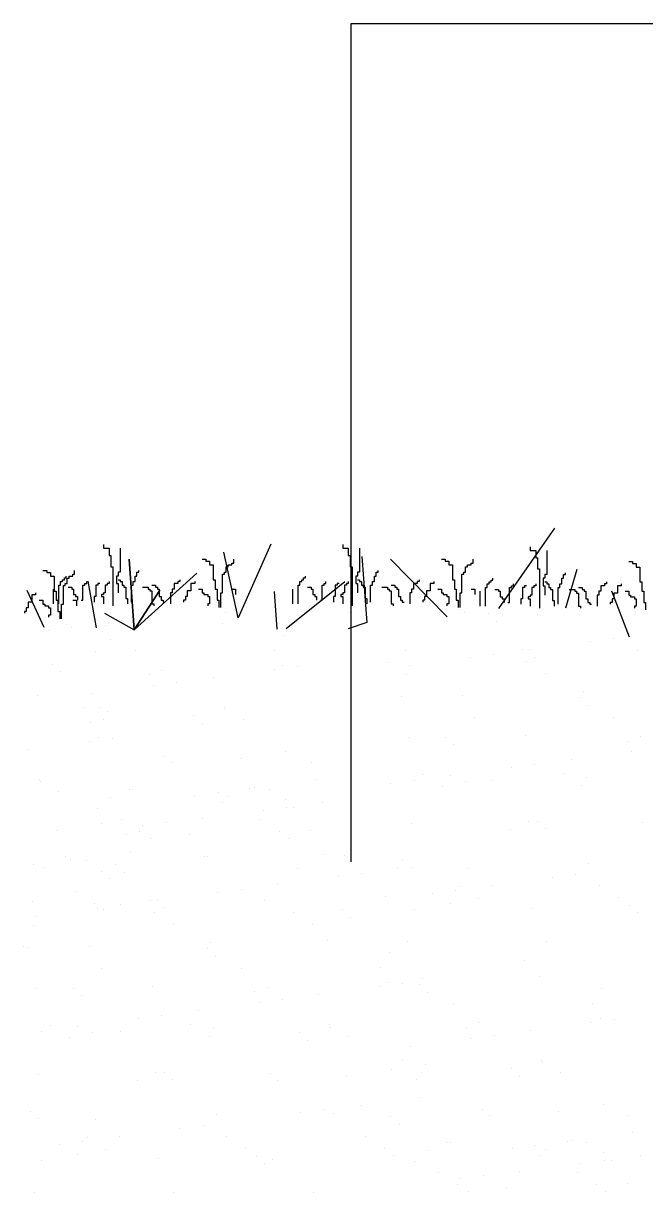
# Model space of a CAD drawing. Extents: x 109 to 4309, y -673 to 2245.
# Drawn here: x 2587 to 2866, y 733 to 1255 of the extents above; entities that cross this region are included whole.
import ezdxf

# ---------------------------------------------------------------- set-up
doc = ezdxf.new("R2010")
doc.units = 0
doc.header["$MEASUREMENT"] = 0
doc.layers.add('TEXT', color=41, linetype='CONTINUOUS')
doc.layers.add('TREE', color=3, linetype='CONTINUOUS')

msp = doc.modelspace()

# ---------------------------------------------------------------- linework, layer by layer
at = {"layer": 'TEXT'}
for p, q in [((2733.94, 1255.45), (2917.32, 1255.45)), ((2733.94, 880.57), (2733.94, 1255.45))]:
    msp.add_line(p, q, dxfattribs=at)
at = {"layer": 'TREE'}
for p, q in [((2799.95, 993.93), (2824.98, 1029.7)), ((2698.01, 1022.62), (2683.4, 989.73)), ((2637.05, 984.25), (2634.76, 1015.92)), ((2634.76, 1015.92), (2637.05, 984.25)), ((2683.4, 989.73), (2677.03, 1018.98)), ((2738.78, 1017.09), (2740.92, 987.53)), ((2751.62, 1015.89), (2776.85, 990.14)), ((2637.05, 984.25), (2664.96, 1009.62)), ((2834.81, 1011.31), (2829.69, 993.97)), ((2616.35, 1006.1), (2619.99, 985.14)), ((2704.99, 984.93), (2731.09, 1005.92)), ((2589.03, 1001.99), (2596.59, 985.57)), ((2637.05, 984.25), (2648.51, 1002.06)), ((2648.51, 1002.06), (2637.05, 984.25)), ((2699.54, 1001.51), (2700.77, 984.62)), ((2850.37, 1001.83), (2858.24, 981.18)), ((2623.76, 991.78), (2637.05, 984.25)), ((2740.92, 987.53), (2732.62, 984.81))]:
    msp.add_line(p, q, dxfattribs=at)
at = {"layer": 'TREE', "linetype": 'CONTINUOUS'}
for p, q in [((2623.26, 1022.5), (2623.26, 1020.84)), ((2623.26, 1020.84), (2625.75, 1020.84)), ((2625.75, 1020.84), (2625.75, 1017.51)), ((2630.75, 1020.84), (2630.75, 1010.04)), ((2730.2, 1022.5), (2730.2, 1020.84)), ((2730.2, 1020.84), (2732.7, 1020.84)), ((2732.7, 1020.84), (2732.7, 1017.51)), ((2737.69, 1020.84), (2737.69, 1010.04)), ((2813.94, 1021.49), (2813.94, 1019.83)), ((2813.94, 1019.83), (2816.44, 1019.83)), ((2816.44, 1019.83), (2816.44, 1016.51)), ((2821.43, 1019.83), (2821.43, 1009.03)), ((2625.75, 1017.51), (2626.59, 1017.51)), ((2626.59, 1017.51), (2626.59, 1012.53)), ((2667.36, 1015.85), (2669.02, 1015.85)), ((2669.02, 1015.85), (2669.02, 1015.02)), ((2669.02, 1015.02), (2670.69, 1015.02)), ((2670.69, 1015.02), (2670.69, 1013.36)), ((2680.67, 1013.36), (2680.67, 1014.19)), ((2680.67, 1014.19), (2681.5, 1014.19)), ((2681.5, 1014.19), (2681.5, 1015.85)), ((2732.7, 1017.51), (2733.53, 1017.51)), ((2733.53, 1017.51), (2733.53, 1012.53)), ((2774.3, 1015.85), (2775.97, 1015.85)), ((2775.97, 1015.85), (2775.97, 1015.02)), ((2775.97, 1015.02), (2777.63, 1015.02)), ((2777.63, 1015.02), (2777.63, 1013.36)), ((2787.61, 1013.36), (2787.61, 1014.19)), ((2787.61, 1014.19), (2788.45, 1014.19)), ((2788.45, 1014.19), (2788.45, 1015.85)), ((2816.44, 1016.51), (2817.27, 1016.51)), ((2817.27, 1016.51), (2817.27, 1011.52)), ((2858.04, 1014.84), (2859.7, 1014.84)), ((2859.7, 1014.84), (2859.7, 1014.01)), ((2596.23, 1010.81), (2597.9, 1010.81)), ((2597.9, 1010.81), (2597.9, 1009.98)), ((2597.9, 1009.98), (2599.56, 1009.98)), ((2599.56, 1009.98), (2599.56, 1008.32)), ((2609.55, 1008.32), (2609.55, 1009.15)), ((2609.55, 1009.15), (2610.38, 1009.15)), ((2610.38, 1009.15), (2610.38, 1010.81)), ((2626.59, 1012.53), (2627.42, 1012.53)), ((2627.42, 1012.53), (2627.42, 995.08)), ((2630.75, 1010.04), (2629.91, 1010.04)), ((2629.91, 1010.04), (2629.91, 1008.37)), ((2638.24, 1008.37), (2638.24, 1010.04)), ((2638.24, 1010.04), (2639.07, 1010.04)), ((2639.07, 1010.04), (2639.07, 1010.87)), ((2670.69, 1013.36), (2672.35, 1013.36)), ((2672.35, 1013.36), (2672.35, 1006.71)), ((2676.51, 1000.9), (2676.51, 1009.21)), ((2676.51, 1009.21), (2677.34, 1009.21)), ((2677.34, 1009.21), (2677.34, 1010.04)), ((2677.34, 1010.04), (2678.17, 1010.04)), ((2678.17, 1010.04), (2678.17, 1012.53)), ((2678.17, 1012.53), (2679.01, 1012.53)), ((2679.01, 1012.53), (2679.01, 1013.36)), ((2679.01, 1013.36), (2680.67, 1013.36)), ((2733.53, 1012.53), (2734.36, 1012.53)), ((2734.36, 1012.53), (2734.36, 995.08)), ((2737.69, 1010.04), (2736.86, 1010.04)), ((2736.86, 1010.04), (2736.86, 1008.37)), ((2745.18, 1008.37), (2745.18, 1010.04)), ((2745.18, 1010.04), (2746.01, 1010.04)), ((2746.01, 1010.04), (2746.01, 1010.87)), ((2777.63, 1013.36), (2779.29, 1013.36)), ((2779.29, 1013.36), (2779.29, 1006.71)), ((2783.45, 1000.9), (2783.45, 1009.21)), ((2783.45, 1009.21), (2784.29, 1009.21)), ((2784.29, 1009.21), (2784.29, 1010.04)), ((2784.29, 1010.04), (2785.12, 1010.04)), ((2785.12, 1010.04), (2785.12, 1012.53)), ((2785.12, 1012.53), (2785.95, 1012.53)), ((2785.95, 1012.53), (2785.95, 1013.36)), ((2785.95, 1013.36), (2787.61, 1013.36)), ((2817.27, 1011.52), (2818.1, 1011.52)), ((2818.1, 1011.52), (2818.1, 994.07)), ((2821.43, 1009.03), (2820.6, 1009.03)), ((2820.6, 1009.03), (2820.6, 1007.37)), ((2828.92, 1007.37), (2828.92, 1009.03)), ((2828.92, 1009.03), (2829.75, 1009.03)), ((2829.75, 1009.03), (2829.75, 1009.86)), ((2859.7, 1014.01), (2861.37, 1014.01)), ((2861.37, 1014.01), (2861.37, 1012.35)), ((2861.37, 1012.35), (2863.03, 1012.35)), ((2863.03, 1012.35), (2863.03, 1005.71)), ((2599.56, 1008.32), (2601.23, 1008.32)), ((2601.23, 1008.32), (2601.23, 1001.67)), ((2603.29, 995.91), (2603.29, 1004.22)), ((2603.29, 1004.22), (2604.12, 1004.22)), ((2604.12, 1004.22), (2604.12, 1005.88)), ((2604.12, 1005.88), (2604.95, 1005.88)), ((2604.95, 1005.88), (2604.95, 1006.71)), ((2604.95, 1006.71), (2605.79, 1006.71)), ((2605.39, 995.86), (2605.39, 1004.17)), ((2605.39, 1004.17), (2606.22, 1004.17)), ((2605.79, 1006.71), (2605.79, 1007.54)), ((2605.79, 1007.54), (2606.62, 1007.54)), ((2606.22, 1004.17), (2606.22, 1005)), ((2606.22, 1005), (2607.05, 1005)), ((2606.62, 1007.54), (2606.62, 1008.37)), ((2607.05, 1005), (2607.05, 1007.49)), ((2607.05, 1007.49), (2607.88, 1007.49)), ((2607.88, 1007.49), (2607.88, 1008.32)), ((2607.88, 1008.32), (2609.55, 1008.32)), ((2614.11, 997.57), (2614.11, 1004.22)), ((2614.11, 1004.22), (2614.94, 1004.22)), ((2614.94, 1004.22), (2614.94, 1005.05)), ((2614.94, 1005.05), (2615.77, 1005.05)), ((2615.77, 1005.05), (2615.77, 1005.88)), ((2620.76, 1004.22), (2619.93, 1004.22)), ((2619.93, 1004.22), (2619.93, 999.24)), ((2621.59, 1005.05), (2620.76, 1005.05)), ((2620.76, 1005.05), (2620.76, 1004.22)), ((2624.92, 1004.22), (2624.09, 1004.22)), ((2624.09, 1004.22), (2624.09, 1000.9)), ((2625.75, 1005.05), (2624.92, 1005.05)), ((2624.92, 1005.05), (2624.92, 1004.22)), ((2625.75, 1005.88), (2625.75, 1005.05)), ((2629.91, 1008.37), (2629.08, 1008.37)), ((2629.08, 1008.37), (2629.08, 1005.05)), ((2629.08, 1005.05), (2629.91, 1005.05)), ((2629.91, 1006.71), (2630.75, 1006.71)), ((2629.91, 1005.05), (2629.91, 1000.9)), ((2630.75, 1006.71), (2630.75, 1005.88)), ((2630.75, 1005.88), (2631.58, 1005.88)), ((2631.58, 1005.88), (2631.58, 1004.22)), ((2631.58, 1004.22), (2632.41, 1004.22)), ((2632.41, 1004.22), (2632.41, 1003.39)), ((2635.74, 996.74), (2635.74, 1004.22)), ((2635.74, 1004.22), (2636.57, 1004.22)), ((2636.57, 1004.22), (2636.57, 1005.88)), ((2636.57, 1005.88), (2637.4, 1005.88)), ((2637.4, 1005.88), (2637.4, 1008.37)), ((2637.4, 1008.37), (2638.24, 1008.37)), ((2644.89, 1004.22), (2646.56, 1004.22)), ((2646.56, 1004.22), (2646.56, 1003.39)), ((2656.54, 1005.05), (2654.88, 1005.05)), ((2654.88, 1005.05), (2654.88, 1002.56)), ((2657.37, 1005.88), (2656.54, 1005.88)), ((2656.54, 1005.88), (2656.54, 1005.05)), ((2657.37, 1006.71), (2657.37, 1005.88)), ((2664.03, 1005.05), (2662.36, 1005.05)), ((2662.36, 1005.05), (2662.36, 1001.73)), ((2664.03, 1005.88), (2664.03, 1005.05)), ((2672.35, 1006.71), (2673.18, 1006.71)), ((2673.18, 1006.71), (2673.18, 1002.56)), ((2710.23, 995.91), (2710.23, 1004.22)), ((2710.23, 1004.22), (2711.07, 1004.22)), ((2711.07, 1004.22), (2711.07, 1005.88)), ((2711.07, 1005.88), (2711.9, 1005.88)), ((2711.9, 1005.88), (2711.9, 1006.71)), ((2711.9, 1006.71), (2712.73, 1006.71)), ((2712.73, 1006.71), (2712.73, 1007.54)), ((2712.73, 1007.54), (2713.56, 1007.54)), ((2713.56, 1007.54), (2713.56, 1008.37)), ((2721.05, 997.57), (2721.05, 1004.22)), ((2721.05, 1004.22), (2721.88, 1004.22)), ((2721.88, 1004.22), (2721.88, 1005.05)), ((2721.88, 1005.05), (2722.71, 1005.05)), ((2722.71, 1005.05), (2722.71, 1005.88)), ((2727.71, 1004.22), (2726.87, 1004.22)), ((2726.87, 1004.22), (2726.87, 999.24)), ((2728.54, 1005.05), (2727.71, 1005.05)), ((2727.71, 1005.05), (2727.71, 1004.22)), ((2731.87, 1004.22), (2731.03, 1004.22)), ((2731.03, 1004.22), (2731.03, 1000.9)), ((2732.7, 1005.05), (2731.87, 1005.05)), ((2731.87, 1005.05), (2731.87, 1004.22)), ((2732.7, 1005.88), (2732.7, 1005.05)), ((2736.86, 1008.37), (2736.03, 1008.37)), ((2736.03, 1008.37), (2736.03, 1005.05)), ((2736.03, 1005.05), (2736.86, 1005.05)), ((2736.86, 1006.71), (2737.69, 1006.71)), ((2736.86, 1005.05), (2736.86, 1000.9)), ((2737.69, 1006.71), (2737.69, 1005.88)), ((2737.69, 1005.88), (2738.52, 1005.88)), ((2738.52, 1005.88), (2738.52, 1004.22)), ((2738.52, 1004.22), (2739.36, 1004.22)), ((2739.36, 1004.22), (2739.36, 1003.39)), ((2742.68, 996.74), (2742.68, 1004.22)), ((2742.68, 1004.22), (2743.52, 1004.22)), ((2743.52, 1004.22), (2743.52, 1005.88)), ((2743.52, 1005.88), (2744.35, 1005.88)), ((2744.35, 1005.88), (2744.35, 1008.37)), ((2744.35, 1008.37), (2745.18, 1008.37)), ((2751.84, 1004.22), (2753.5, 1004.22)), ((2753.5, 1004.22), (2753.5, 1003.39)), ((2763.48, 1005.05), (2761.82, 1005.05)), ((2761.82, 1005.05), (2761.82, 1002.56)), ((2764.32, 1005.88), (2763.48, 1005.88)), ((2763.48, 1005.88), (2763.48, 1005.05)), ((2764.32, 1006.71), (2764.32, 1005.88)), ((2770.97, 1005.05), (2769.31, 1005.05)), ((2769.31, 1005.05), (2769.31, 1001.73)), ((2770.97, 1005.88), (2770.97, 1005.05)), ((2779.29, 1006.71), (2780.13, 1006.71)), ((2780.13, 1006.71), (2780.13, 1002.56)), ((2794.8, 1003.21), (2794.8, 1004.87)), ((2794.8, 1004.87), (2795.64, 1004.87)), ((2795.64, 1004.87), (2795.64, 1005.71)), ((2795.64, 1005.71), (2796.47, 1005.71)), ((2796.47, 1005.71), (2796.47, 1006.54)), ((2796.47, 1006.54), (2797.3, 1006.54)), ((2797.3, 1006.54), (2797.3, 1007.37)), ((2805.62, 1003.21), (2805.62, 1004.04)), ((2805.62, 1004.04), (2806.45, 1004.04)), ((2806.45, 1004.04), (2806.45, 1004.87)), ((2812.28, 1004.04), (2811.45, 1004.04)), ((2811.45, 1004.04), (2811.45, 1003.21)), ((2816.44, 1004.04), (2815.61, 1004.04)), ((2815.61, 1004.04), (2815.61, 1003.21)), ((2816.44, 1004.87), (2816.44, 1004.04)), ((2820.6, 1007.37), (2819.77, 1007.37)), ((2819.77, 1007.37), (2819.77, 1004.04)), ((2819.77, 1004.04), (2820.6, 1004.04)), ((2820.6, 1005.71), (2821.43, 1005.71)), ((2820.6, 1004.04), (2820.6, 999.89)), ((2821.43, 1005.71), (2821.43, 1004.87)), ((2821.43, 1004.87), (2822.26, 1004.87)), ((2822.26, 1004.87), (2822.26, 1003.21)), ((2827.25, 1003.21), (2827.25, 1004.87)), ((2827.25, 1004.87), (2828.09, 1004.87)), ((2828.09, 1004.87), (2828.09, 1007.37)), ((2828.09, 1007.37), (2828.92, 1007.37)), ((2847.22, 1004.04), (2845.56, 1004.04)), ((2845.56, 1004.04), (2845.56, 1001.55)), ((2848.06, 1004.87), (2847.22, 1004.87)), ((2847.22, 1004.87), (2847.22, 1004.04)), ((2848.06, 1005.71), (2848.06, 1004.87)), ((2854.71, 1004.04), (2853.05, 1004.04)), ((2853.05, 1004.04), (2853.05, 1000.72)), ((2854.71, 1004.87), (2854.71, 1004.04)), ((2863.03, 1005.71), (2863.86, 1005.71)), ((2863.86, 1005.71), (2863.86, 1001.55)), ((2592.91, 1000.01), (2591.24, 1000.01)), ((2591.24, 1000.01), (2591.24, 996.69)), ((2592.91, 1000.84), (2592.91, 1000.01)), ((2600.79, 1002.56), (2600.79, 995.91)), ((2601.23, 1001.67), (2602.06, 1001.67)), ((2602.06, 1001.67), (2602.06, 997.52)), ((2607.45, 1003.39), (2609.11, 1003.39)), ((2609.11, 1003.39), (2609.11, 1002.56)), ((2609.11, 1002.56), (2609.95, 1002.56)), ((2609.95, 1002.56), (2609.95, 1000.07)), ((2609.95, 1000.07), (2610.78, 1000.07)), ((2610.78, 1000.07), (2610.78, 999.24)), ((2610.78, 999.24), (2611.61, 999.24)), ((2611.61, 999.24), (2611.61, 997.57)), ((2619.93, 999.24), (2619.1, 999.24)), ((2619.1, 999.24), (2619.1, 996.74)), ((2623.26, 1000.07), (2622.43, 1000.07)), ((2622.43, 1000.07), (2622.43, 999.24)), ((2622.43, 999.24), (2623.26, 999.24)), ((2624.09, 1000.9), (2623.26, 1000.9)), ((2623.26, 1000.9), (2623.26, 1000.07)), ((2623.26, 999.24), (2623.26, 995.91)), ((2632.41, 1003.39), (2633.24, 1003.39)), ((2633.24, 1003.39), (2633.24, 998.4)), ((2640.73, 1003.39), (2643.23, 1003.39)), ((2643.23, 1003.39), (2643.23, 1002.56)), ((2643.23, 1002.56), (2644.06, 1002.56)), ((2644.06, 1002.56), (2644.06, 1001.73)), ((2644.06, 1001.73), (2644.89, 1001.73)), ((2644.89, 1001.73), (2644.89, 995.91)), ((2646.56, 1003.39), (2647.39, 1003.39)), ((2647.39, 1003.39), (2647.39, 1002.56)), ((2647.39, 1002.56), (2648.22, 1002.56)), ((2648.22, 1002.56), (2648.22, 999.24)), ((2648.22, 999.24), (2649.05, 999.24)), ((2649.05, 999.24), (2649.05, 997.57)), ((2654.04, 1000.9), (2653.21, 1000.9)), ((2653.21, 1000.9), (2653.21, 995.91)), ((2654.88, 1002.56), (2654.04, 1002.56)), ((2654.04, 1002.56), (2654.04, 1000.9)), ((2660.7, 999.24), (2659.87, 999.24)), ((2659.87, 999.24), (2659.87, 997.57)), ((2662.36, 1001.73), (2660.7, 1001.73)), ((2660.7, 1001.73), (2660.7, 999.24)), ((2665.69, 1002.56), (2667.36, 1002.56)), ((2667.36, 1002.56), (2667.36, 1000.9)), ((2667.36, 1000.9), (2668.19, 1000.9)), ((2668.19, 1000.9), (2668.19, 1000.07)), ((2668.19, 1000.07), (2669.85, 1000.07)), ((2669.85, 1000.07), (2669.85, 999.24)), ((2669.85, 999.24), (2670.69, 999.24)), ((2670.69, 999.24), (2670.69, 995.91)), ((2673.18, 1002.56), (2674.01, 1002.56)), ((2674.01, 1002.56), (2674.01, 997.57)), ((2675.68, 994.25), (2675.68, 1000.9)), ((2675.68, 1000.9), (2676.51, 1000.9)), ((2680.67, 1002.56), (2682.33, 1002.56)), ((2682.33, 1002.56), (2682.33, 1000.07)), ((2707.74, 1002.56), (2707.74, 995.91)), ((2714.39, 1003.39), (2716.06, 1003.39)), ((2716.06, 1003.39), (2716.06, 1002.56)), ((2716.06, 1002.56), (2716.89, 1002.56)), ((2716.89, 1002.56), (2716.89, 1000.07)), ((2716.89, 1000.07), (2717.72, 1000.07)), ((2717.72, 1000.07), (2717.72, 999.24)), ((2717.72, 999.24), (2718.55, 999.24)), ((2718.55, 999.24), (2718.55, 997.57)), ((2726.87, 999.24), (2726.04, 999.24)), ((2726.04, 999.24), (2726.04, 996.74)), ((2730.2, 1000.07), (2729.37, 1000.07)), ((2729.37, 1000.07), (2729.37, 999.24)), ((2729.37, 999.24), (2730.2, 999.24)), ((2731.03, 1000.9), (2730.2, 1000.9)), ((2730.2, 1000.9), (2730.2, 1000.07)), ((2730.2, 999.24), (2730.2, 995.91)), ((2739.36, 1003.39), (2740.19, 1003.39)), ((2740.19, 1003.39), (2740.19, 998.4)), ((2747.68, 1003.39), (2750.17, 1003.39)), ((2750.17, 1003.39), (2750.17, 1002.56)), ((2750.17, 1002.56), (2751, 1002.56)), ((2751, 1002.56), (2751, 1001.73)), ((2751, 1001.73), (2751.84, 1001.73)), ((2751.84, 1001.73), (2751.84, 995.91)), ((2753.5, 1003.39), (2754.33, 1003.39)), ((2754.33, 1003.39), (2754.33, 1002.56)), ((2754.33, 1002.56), (2755.16, 1002.56)), ((2755.16, 1002.56), (2755.16, 999.24)), ((2755.16, 999.24), (2756, 999.24)), ((2756, 999.24), (2756, 997.57)), ((2760.99, 1000.9), (2760.16, 1000.9)), ((2760.16, 1000.9), (2760.16, 995.91)), ((2761.82, 1002.56), (2760.99, 1002.56)), ((2760.99, 1002.56), (2760.99, 1000.9)), ((2767.64, 999.24), (2766.81, 999.24)), ((2766.81, 999.24), (2766.81, 997.57)), ((2769.31, 1001.73), (2767.64, 1001.73)), ((2767.64, 1001.73), (2767.64, 999.24)), ((2772.64, 1002.56), (2774.3, 1002.56)), ((2774.3, 1002.56), (2774.3, 1000.9)), ((2774.3, 1000.9), (2775.13, 1000.9)), ((2775.13, 1000.9), (2775.13, 1000.07)), ((2775.13, 1000.07), (2776.8, 1000.07)), ((2776.8, 1000.07), (2776.8, 999.24)), ((2776.8, 999.24), (2777.63, 999.24)), ((2777.63, 999.24), (2777.63, 995.91)), ((2780.13, 1002.56), (2780.96, 1002.56)), ((2780.96, 1002.56), (2780.96, 997.57)), ((2782.62, 994.25), (2782.62, 1000.9)), ((2782.62, 1000.9), (2783.45, 1000.9)), ((2787.61, 1002.56), (2789.28, 1002.56)), ((2789.28, 1002.56), (2789.28, 1000.07)), ((2791.48, 1001.55), (2791.48, 994.9)), ((2793.97, 994.9), (2793.97, 1003.21)), ((2793.97, 1003.21), (2794.8, 1003.21)), ((2798.13, 1002.38), (2799.8, 1002.38)), ((2799.8, 1002.38), (2799.8, 1001.55)), ((2799.8, 1001.55), (2800.63, 1001.55)), ((2800.63, 1001.55), (2800.63, 999.06)), ((2800.63, 999.06), (2801.46, 999.06)), ((2801.46, 999.06), (2801.46, 998.23)), ((2804.79, 996.57), (2804.79, 1003.21)), ((2804.79, 1003.21), (2805.62, 1003.21)), ((2811.45, 1003.21), (2810.61, 1003.21)), ((2810.61, 1003.21), (2810.61, 998.23)), ((2813.94, 999.06), (2813.11, 999.06)), ((2813.11, 999.06), (2813.11, 998.23)), ((2814.77, 999.89), (2813.94, 999.89)), ((2813.94, 999.89), (2813.94, 999.06)), ((2815.61, 1003.21), (2814.77, 1003.21)), ((2814.77, 1003.21), (2814.77, 999.89)), ((2822.26, 1003.21), (2823.09, 1003.21)), ((2823.09, 1003.21), (2823.09, 1002.38)), ((2823.09, 1002.38), (2823.93, 1002.38)), ((2823.93, 1002.38), (2823.93, 997.4)), ((2826.42, 995.73), (2826.42, 1003.21)), ((2826.42, 1003.21), (2827.25, 1003.21)), ((2831.41, 1002.38), (2833.91, 1002.38)), ((2833.91, 1002.38), (2833.91, 1001.55)), ((2833.91, 1001.55), (2834.74, 1001.55)), ((2834.74, 1001.55), (2834.74, 1000.72)), ((2834.74, 1000.72), (2835.57, 1000.72)), ((2835.57, 1003.21), (2837.24, 1003.21)), ((2835.57, 1000.72), (2835.57, 994.9)), ((2837.24, 1003.21), (2837.24, 1002.38)), ((2837.24, 1002.38), (2838.07, 1002.38)), ((2838.07, 1002.38), (2838.07, 1001.55)), ((2838.07, 1001.55), (2838.9, 1001.55)), ((2838.9, 1001.55), (2838.9, 998.23)), ((2844.73, 999.89), (2843.9, 999.89)), ((2843.9, 999.89), (2843.9, 994.9)), ((2845.56, 1001.55), (2844.73, 1001.55)), ((2844.73, 1001.55), (2844.73, 999.89)), ((2853.05, 1000.72), (2851.38, 1000.72)), ((2851.38, 1000.72), (2851.38, 998.23)), ((2856.38, 1001.55), (2858.04, 1001.55)), ((2858.04, 1001.55), (2858.04, 999.89)), ((2858.04, 999.89), (2858.87, 999.89)), ((2858.87, 999.89), (2858.87, 999.06)), ((2858.87, 999.06), (2860.54, 999.06)), ((2860.54, 999.06), (2860.54, 998.23)), ((2863.86, 1001.55), (2864.7, 1001.55)), ((2864.7, 1001.55), (2864.7, 996.57)), ((2589.58, 994.2), (2588.75, 994.2)), ((2588.75, 994.2), (2588.75, 992.53)), ((2591.24, 996.69), (2589.58, 996.69)), ((2589.58, 996.69), (2589.58, 994.2)), ((2592.65, 993.54), (2592.65, 993.54)), ((2594.57, 997.52), (2596.23, 997.52)), ((2596.23, 997.52), (2596.23, 995.86)), ((2596.23, 995.86), (2597.07, 995.86)), ((2597.07, 995.86), (2597.07, 995.03)), ((2597.07, 995.03), (2598.73, 995.03)), ((2598.73, 995.03), (2598.73, 994.2)), ((2598.73, 994.2), (2599.56, 994.2)), ((2599.56, 994.2), (2599.56, 990.87)), ((2602.06, 997.52), (2602.89, 997.52)), ((2602.89, 997.52), (2602.89, 992.53)), ((2604.55, 989.21), (2604.55, 995.86)), ((2604.55, 995.86), (2605.39, 995.86)), ((2609.55, 997.52), (2611.21, 997.52)), ((2611.21, 997.52), (2611.21, 995.03)), ((2613.27, 997.57), (2614.11, 997.57)), ((2633.24, 998.4), (2634.08, 998.4)), ((2634.08, 998.4), (2634.08, 995.91)), ((2644.89, 995.91), (2645.72, 995.91)), ((2645.72, 995.91), (2645.72, 995.08)), ((2649.05, 997.57), (2649.88, 997.57)), ((2649.88, 997.57), (2649.88, 996.74)), ((2649.88, 996.74), (2650.72, 996.74)), ((2659.87, 997.57), (2659.04, 997.57)), ((2659.04, 997.57), (2659.04, 996.74)), ((2669.53, 994.35), (2669.53, 994.35)), ((2670.69, 995.91), (2669.85, 995.91)), ((2669.85, 995.91), (2669.85, 995.08)), ((2674.01, 997.57), (2674.85, 997.57)), ((2674.85, 997.57), (2674.85, 994.25)), ((2720.22, 997.57), (2721.05, 997.57)), ((2740.19, 998.4), (2741.02, 998.4)), ((2741.02, 998.4), (2741.02, 995.91)), ((2751.84, 995.91), (2752.67, 995.91)), ((2752.67, 995.91), (2752.67, 995.08)), ((2756, 997.57), (2756.83, 997.57)), ((2756.83, 997.57), (2756.83, 996.74)), ((2756.83, 996.74), (2757.66, 996.74)), ((2766.81, 997.57), (2765.98, 997.57)), ((2765.98, 997.57), (2765.98, 996.74)), ((2772.88, 995.27), (2772.88, 995.27)), ((2777.63, 995.91), (2776.8, 995.91)), ((2776.8, 995.91), (2776.8, 995.08)), ((2780.96, 997.57), (2781.79, 997.57)), ((2781.79, 997.57), (2781.79, 994.25)), ((2782.43, 993.39), (2782.43, 993.39)), ((2801.46, 998.23), (2802.29, 998.23)), ((2802.29, 998.23), (2802.29, 996.57)), ((2803.96, 996.57), (2804.79, 996.57)), ((2810.61, 998.23), (2809.78, 998.23)), ((2809.78, 998.23), (2809.78, 995.73)), ((2813.11, 998.23), (2813.94, 998.23)), ((2813.94, 998.23), (2813.94, 994.9)), ((2823.93, 997.4), (2824.76, 997.4)), ((2824.76, 997.4), (2824.76, 994.9)), ((2835.16, 995.38), (2835.16, 995.38)), ((2835.57, 994.9), (2836.41, 994.9)), ((2836.41, 994.9), (2836.41, 994.07)), ((2836.44, 995.33), (2836.44, 995.33)), ((2838.9, 998.23), (2839.74, 998.23)), ((2839.74, 998.23), (2839.74, 996.57)), ((2839.74, 996.57), (2840.57, 996.57)), ((2840.57, 996.57), (2840.57, 995.73)), ((2840.57, 995.73), (2841.4, 995.73)), ((2850.55, 996.57), (2849.72, 996.57)), ((2849.72, 996.57), (2849.72, 995.73)), ((2851.38, 998.23), (2850.55, 998.23)), ((2850.55, 998.23), (2850.55, 996.57)), ((2860.54, 998.23), (2861.37, 998.23)), ((2861.37, 994.9), (2860.54, 994.9)), ((2860.54, 994.9), (2860.54, 994.07)), ((2861.37, 998.23), (2861.37, 994.9)), ((2864.7, 996.57), (2865.53, 996.57)), ((2865.53, 996.57), (2865.53, 993.24)), ((2588.75, 992.53), (2587.91, 992.53)), ((2587.91, 992.53), (2587.91, 991.7)), ((2599.56, 990.87), (2598.73, 990.87)), ((2598.73, 990.87), (2598.73, 990.04)), ((2601.31, 993.03), (2601.31, 993.03)), ((2602.89, 992.53), (2603.72, 992.53)), ((2603.72, 992.53), (2603.72, 989.21)), ((2626.58, 992.17), (2626.58, 992.17)), ((2677.74, 991.93), (2677.74, 991.93)), ((2733.52, 992.17), (2733.52, 992.17)), ((2784.69, 991.93), (2784.69, 991.93)), ((2795.37, 991.5), (2795.37, 991.5)), ((2799.06, 988.12), (2799.06, 988.12)), ((2817.26, 991.16), (2817.26, 991.16)), ((2598.66, 983.85), (2598.66, 983.85)), ((2606.62, 986.89), (2606.62, 986.89)), ((2609.07, 985.22), (2609.07, 985.22)), ((2622.65, 983.52), (2622.65, 983.52)), ((2623.99, 986.39), (2623.99, 986.39)), ((2625.33, 987.36), (2625.33, 987.36)), ((2676.34, 987.05), (2676.34, 987.05)), ((2626.34, 980.14), (2626.34, 980.14)), ((2703.86, 981.75), (2703.86, 981.75)), ((2840.97, 979.23), (2840.97, 979.23)), ((2851.38, 980.6), (2851.38, 980.6)), ((2619.7, 974.78), (2619.7, 974.78)), ((2637.61, 974.89), (2637.61, 974.89)), ((2699.89, 975), (2699.89, 975)), ((2758.31, 974.88), (2758.31, 974.88)), ((2797.54, 973.51), (2797.54, 973.51)), ((2810.66, 975.55), (2810.66, 975.55)), ((2813.8, 975.65), (2813.8, 975.65)), ((2861.82, 975.3), (2861.82, 975.3)), ((2600.35, 969.02), (2600.35, 969.02)), ((2703.39, 968.3), (2703.39, 968.3)), ((2709.94, 967.92), (2709.94, 967.92)), ((2750.24, 969.9), (2750.24, 969.9)), ((2759.97, 968.57), (2759.97, 968.57)), ((2787.13, 972.14), (2787.13, 972.14)), ((2812.52, 970.02), (2812.52, 970.02)), ((2816.46, 972.17), (2816.46, 972.17)), ((2604.03, 965.64), (2604.03, 965.64)), ((2643.74, 964.2), (2643.74, 964.2)), ((2649.37, 966.36), (2649.37, 966.36)), ((2672.37, 962.98), (2672.37, 962.98)), ((2699.53, 966.55), (2699.53, 966.55)), ((2758.67, 964.53), (2758.67, 964.53)), ((2820.96, 964.64), (2820.96, 964.64)), ((2645.7, 959.46), (2645.7, 959.46)), ((2656.11, 960.83), (2656.11, 960.83)), ((2837.7, 956.8), (2837.7, 956.8)), ((2593.91, 955), (2593.91, 955)), ((2618.53, 955.89), (2618.53, 955.89)), ((2756.34, 954.62), (2756.34, 954.62)), ((2783.69, 954.85), (2783.69, 954.85)), ((2836.37, 953.93), (2836.37, 953.93)), ((2614.96, 949.52), (2614.96, 949.52)), ((2621.43, 949.7), (2621.43, 949.7)), ((2625.25, 947.85), (2625.25, 947.85)), ((2677.24, 949.64), (2677.24, 949.64)), ((2677.6, 948.52), (2677.6, 948.52)), ((2840.05, 950.55), (2840.05, 950.55)), ((2617.46, 942.95), (2617.46, 942.95)), ((2623.4, 944.15), (2623.4, 944.15)), ((2663.65, 945.96), (2663.65, 945.96)), ((2667.33, 942.58), (2667.33, 942.58)), ((2685.68, 944.26), (2685.68, 944.26)), ((2789.03, 945.19), (2789.03, 945.19)), ((2851.32, 945.3), (2851.32, 945.3)), ((2620.96, 936.25), (2620.96, 936.25)), ((2627.51, 935.87), (2627.51, 935.87)), ((2759.57, 936.34), (2759.57, 936.34)), ((2776.24, 936.38), (2776.24, 936.38)), ((2811.92, 937.01), (2811.92, 937.01)), ((2863.08, 936.77), (2863.08, 936.77)), ((2589.94, 930.92), (2589.94, 930.92)), ((2617.1, 934.5), (2617.1, 934.5)), ((2779.93, 933), (2779.93, 933)), ((2857.45, 934.61), (2857.45, 934.61)), ((2650.63, 927.82), (2650.63, 927.82)), ((2684.73, 926.64), (2684.73, 926.64)), ((2704.65, 929.77), (2704.65, 929.77)), ((2832.24, 926.3), (2832.24, 926.3)), ((2859.41, 929.87), (2859.41, 929.87)), ((2653.76, 924.81), (2653.76, 924.81)), ((2716.04, 924.92), (2716.04, 924.92)), ((2805.57, 922.79), (2805.57, 922.79)), ((2815.98, 924.16), (2815.98, 924.16)), ((2594.82, 917.58), (2594.82, 917.58)), ((2595.17, 916.46), (2595.17, 916.46)), ((2717.97, 917.2), (2717.97, 917.2)), ((2751.74, 915.7), (2751.74, 915.7)), ((2762.15, 917.07), (2762.15, 917.07)), ((2766.39, 919.82), (2766.39, 919.82)), ((2778.41, 919.21), (2778.41, 919.21)), ((2784.95, 916.31), (2784.95, 916.31)), ((2797.33, 917.06), (2797.33, 917.06)), ((2828.67, 919.93), (2828.67, 919.93)), ((2838.96, 918.26), (2838.96, 918.26)), ((2603.25, 912.21), (2603.25, 912.21)), ((2635.03, 912.78), (2635.03, 912.78)), ((2636.3, 912.73), (2636.3, 912.73)), ((2664.14, 910.11), (2664.14, 910.11)), ((2674.55, 911.48), (2674.55, 911.48)), ((2678.86, 909.98), (2678.86, 909.98)), ((2688.66, 913.4), (2688.66, 913.4)), ((2690.81, 913.62), (2690.81, 913.62)), ((2697.31, 912.89), (2697.31, 912.89)), ((2774.83, 914.45), (2774.83, 914.45)), ((2837.11, 914.56), (2837.11, 914.56)), ((2620.71, 904.39), (2620.71, 904.39)), ((2626.51, 909.31), (2626.51, 909.31)), ((2676.44, 907.12), (2676.44, 907.12)), ((2704.64, 908.4), (2704.64, 908.4)), ((2705.07, 905.08), (2705.07, 905.08)), ((2708.33, 905.02), (2708.33, 905.02)), ((2721.33, 907.22), (2721.33, 907.22)), ((2631.11, 899.44), (2631.11, 899.44)), ((2667.5, 900.14), (2667.5, 900.14)), ((2693.4, 899.55), (2693.4, 899.55)), ((2694.66, 903.71), (2694.66, 903.71)), ((2602.3, 894.58), (2602.3, 894.58)), ((2622.22, 897.71), (2622.22, 897.71)), ((2639.55, 894.07), (2639.55, 894.07)), ((2640.83, 896.63), (2640.83, 896.63)), ((2651.24, 898), (2651.24, 898)), ((2701.83, 894.18), (2701.83, 894.18)), ((2715.7, 894.65), (2715.7, 894.65)), ((2760.83, 897.81), (2760.83, 897.81)), ((2805.19, 895.1), (2805.19, 895.1)), ((2813.18, 898.48), (2813.18, 898.48)), ((2817.24, 898.82), (2817.24, 898.82)), ((2820.92, 895.44), (2820.92, 895.44)), ((2864.34, 898.23), (2864.34, 898.23)), ((2633.61, 892.87), (2633.61, 892.87)), ((2644.52, 890.84), (2644.52, 890.84)), ((2661.68, 892.7), (2661.68, 892.7)), ((2705.91, 891.23), (2705.91, 891.23)), ((2635.54, 885.14), (2635.54, 885.14)), ((2722.22, 883.81), (2722.22, 883.81)), ((2592.12, 879.42), (2592.12, 879.42)), ((2606.3, 883.07), (2606.3, 883.07)), ((2608.38, 881.56), (2608.38, 881.56)), ((2615.85, 881.19), (2615.85, 881.19)), ((2628.79, 879.3), (2628.79, 879.3)), ((2668.59, 883.19), (2668.59, 883.19)), ((2669.86, 883.14), (2669.86, 883.14)), ((2730.87, 883.3), (2730.87, 883.3)), ((2757.11, 881.26), (2757.11, 881.26)), ((2840.22, 879.72), (2840.22, 879.72)), ((2596.43, 877.93), (2596.43, 877.93)), ((2622.21, 876.34), (2622.21, 876.34)), ((2625.9, 872.96), (2625.9, 872.96)), ((2632.48, 875.92), (2632.48, 875.92)), ((2710, 877.53), (2710, 877.53)), ((2728.22, 874.12), (2728.22, 874.12)), ((2738.64, 875.49), (2738.64, 875.49)), ((2754.89, 877.63), (2754.89, 877.63)), ((2760.8, 877.89), (2760.8, 877.89)), ((2786.21, 877.78), (2786.21, 877.78)), ((2824.01, 873.43), (2824.01, 873.43)), ((2834.42, 874.8), (2834.42, 874.8)), ((2684.8, 868.41), (2684.8, 868.41)), ((2701.06, 870.55), (2701.06, 870.55)), ((2782.54, 869.74), (2782.54, 869.74)), ((2796.85, 869.86), (2796.85, 869.86)), ((2844.83, 869.85), (2844.83, 869.85)), ((2591.73, 862.69), (2591.73, 862.69)), ((2610.97, 867.5), (2610.97, 867.5)), ((2644.08, 863.35), (2644.08, 863.35)), ((2647.22, 863.46), (2647.22, 863.46)), ((2674.39, 867.04), (2674.39, 867.04)), ((2695.24, 863.11), (2695.24, 863.11)), ((2749.26, 865.06), (2749.26, 865.06)), ((2770.18, 866.34), (2770.18, 866.34)), ((2780.59, 867.71), (2780.59, 867.71)), ((2790.98, 864.37), (2790.98, 864.37)), ((2853.26, 864.48), (2853.26, 864.48)), ((2619.4, 862.13), (2619.4, 862.13)), ((2620.55, 859.95), (2620.55, 859.95)), ((2623.48, 859.17), (2623.48, 859.17)), ((2630.96, 861.32), (2630.96, 861.32)), ((2645.94, 857.82), (2645.94, 857.82)), ((2649.88, 859.98), (2649.88, 859.98)), ((2708.23, 857.93), (2708.23, 857.93)), ((2729.91, 859.29), (2729.91, 859.29)), ((2762.09, 859.27), (2762.09, 859.27)), ((2778.2, 861.94), (2778.2, 861.94)), ((2814.44, 859.94), (2814.44, 859.94)), ((2858.23, 861.25), (2858.23, 861.25)), ((2861.92, 857.88), (2861.92, 857.88)), ((2592.09, 852.34), (2592.09, 852.34)), ((2593.39, 856.37), (2593.39, 856.37)), ((2654.38, 852.45), (2654.38, 852.45)), ((2716.66, 852.56), (2716.66, 852.56)), ((2733.6, 855.91), (2733.6, 855.91)), ((2587.48, 842.67), (2587.48, 842.67)), ((2589.76, 842.43), (2589.76, 842.43)), ((2617.11, 842.66), (2617.11, 842.66)), ((2669.79, 841.74), (2669.79, 841.74)), ((2671.12, 844.6), (2671.12, 844.6)), ((2723.48, 845.27), (2723.48, 845.27)), ((2759.06, 844.91), (2759.06, 844.91)), ((2821.34, 845.02), (2821.34, 845.02)), ((2673.47, 838.36), (2673.47, 838.36)), ((2751, 839.97), (2751, 839.97)), ((2811.43, 836.53), (2811.43, 836.53)), ((2622.46, 832.99), (2622.46, 832.99)), ((2684.74, 833.11), (2684.74, 833.11)), ((2747.02, 833.22), (2747.02, 833.22)), ((2750.52, 826.52), (2750.52, 826.52)), ((2757.07, 826.14), (2757.07, 826.14)), ((2765.89, 828.58), (2765.89, 828.58)), ((2818.24, 829.24), (2818.24, 829.24)), ((2592.99, 824.15), (2592.99, 824.15)), ((2609.66, 824.19), (2609.66, 824.19)), ((2613.35, 820.81), (2613.35, 820.81)), ((2645.34, 824.82), (2645.34, 824.82)), ((2690.87, 822.42), (2690.87, 822.42)), ((2696.5, 824.57), (2696.5, 824.57)), ((2719.5, 821.19), (2719.5, 821.19)), ((2746.66, 824.77), (2746.66, 824.77)), ((2764.55, 825.71), (2764.55, 825.71)), ((2768.24, 822.33), (2768.24, 822.33)), ((2845.76, 823.94), (2845.76, 823.94)), ((2692.83, 817.68), (2692.83, 817.68)), ((2703.24, 819.05), (2703.24, 819.05)), ((2779.51, 817.08), (2779.51, 817.08)), ((2841.79, 817.19), (2841.79, 817.19)), ((2638.99, 810.59), (2638.99, 810.59)), ((2649.4, 811.96), (2649.4, 811.96)), ((2665.66, 814.1), (2665.66, 814.1)), ((2845.29, 810.49), (2845.29, 810.49)), ((2599.81, 807.63), (2599.81, 807.63)), ((2611.83, 807.02), (2611.83, 807.02)), ((2662.09, 807.74), (2662.09, 807.74)), ((2672.38, 806.07), (2672.38, 806.07)), ((2724.38, 807.85), (2724.38, 807.85)), ((2724.74, 806.73), (2724.74, 806.73)), ((2785.64, 806.39), (2785.64, 806.39)), ((2791.27, 808.55), (2791.27, 808.55)), ((2814.27, 805.16), (2814.27, 805.16)), ((2841.43, 808.74), (2841.43, 808.74)), ((2851.84, 810.11), (2851.84, 810.11)), ((2595.57, 804.88), (2595.57, 804.88)), ((2608.25, 802.25), (2608.25, 802.25)), ((2618.37, 804.12), (2618.37, 804.12)), ((2630.75, 804.86), (2630.75, 804.86)), ((2670.53, 802.37), (2670.53, 802.37)), ((2710.78, 804.18), (2710.78, 804.18)), ((2714.47, 800.8), (2714.47, 800.8)), ((2732.81, 802.48), (2732.81, 802.48)), ((2787.6, 801.65), (2787.6, 801.65)), ((2798.01, 803.02), (2798.01, 803.02)), ((2760.43, 798.08), (2760.43, 798.08)), ((2756.86, 791.71), (2756.86, 791.71)), ((2767.15, 790.04), (2767.15, 790.04)), ((2819.15, 791.83), (2819.15, 791.83)), ((2819.5, 790.71), (2819.5, 790.71)), ((2594.25, 785.61), (2594.25, 785.61)), ((2646.6, 786.28), (2646.6, 786.28)), ((2650.66, 786.62), (2650.66, 786.62)), ((2697.76, 786.04), (2697.76, 786.04)), ((2731.87, 784.85), (2731.87, 784.85)), ((2751.78, 787.98), (2751.78, 787.98)), ((2765.3, 786.34), (2765.3, 786.34)), ((2805.55, 788.15), (2805.55, 788.15)), ((2809.23, 784.77), (2809.23, 784.77)), ((2827.58, 786.45), (2827.58, 786.45)), ((2638.61, 782.91), (2638.61, 782.91)), ((2654.34, 783.24), (2654.34, 783.24)), ((2700.89, 783.02), (2700.89, 783.02)), ((2763.17, 783.14), (2763.17, 783.14)), ((2765.1, 775.41), (2765.1, 775.41)), ((2590.53, 769.07), (2590.53, 769.07)), ((2721.68, 769.7), (2721.68, 769.7)), ((2737.94, 771.84), (2737.94, 771.84)), ((2792.53, 770.01), (2792.53, 770.01)), ((2826.63, 768.83), (2826.63, 768.83)), ((2846.55, 771.95), (2846.55, 771.95)), ((2594.22, 765.69), (2594.22, 765.69)), ((2619.63, 765.58), (2619.63, 765.58)), ((2673.64, 767.53), (2673.64, 767.53)), ((2711.27, 768.33), (2711.27, 768.33)), ((2726, 768.2), (2726, 768.2)), ((2751.77, 766.61), (2751.77, 766.61)), ((2755.46, 763.24), (2755.46, 763.24)), ((2795.66, 767), (2795.66, 767)), ((2857.94, 767.11), (2857.94, 767.11)), ((2657.43, 761.24), (2657.43, 761.24)), ((2667.84, 762.61), (2667.84, 762.61)), ((2859.87, 759.39), (2859.87, 759.39)), ((2603.6, 754.15), (2603.6, 754.15)), ((2614.01, 755.52), (2614.01, 755.52)), ((2615.96, 757.54), (2615.96, 757.54)), ((2630.27, 757.66), (2630.27, 757.66)), ((2678.25, 757.66), (2678.25, 757.66)), ((2740.53, 757.77), (2740.53, 757.77)), ((2776.93, 754.97), (2776.93, 754.97)), ((2778.21, 754.92), (2778.21, 754.92)), ((2816.45, 753.67), (2816.45, 753.67)), ((2830.56, 755.59), (2830.56, 755.59)), ((2832.71, 755.81), (2832.71, 755.81)), ((2839.21, 755.08), (2839.21, 755.08)), ((2611.62, 749.75), (2611.62, 749.75)), ((2624.4, 752.17), (2624.4, 752.17)), ((2647.86, 747.75), (2647.86, 747.75)), ((2686.68, 752.28), (2686.68, 752.28)), ((2691.65, 749.06), (2691.65, 749.06)), ((2748.96, 752.4), (2748.96, 752.4)), ((2753.04, 749.45), (2753.04, 749.45)), ((2768.41, 751.5), (2768.41, 751.5)), ((2806.04, 752.3), (2806.04, 752.3)), ((2818.34, 749.31), (2818.34, 749.31)), ((2820.76, 752.17), (2820.76, 752.17)), ((2846.54, 750.59), (2846.54, 750.59)), ((2863.24, 749.41), (2863.24, 749.41)), ((2595.51, 747.08), (2595.51, 747.08)), ((2695.34, 745.68), (2695.34, 745.68)), ((2699.02, 747.5), (2699.02, 747.5)), ((2762.61, 746.58), (2762.61, 746.58)), ((2809.4, 742.33), (2809.4, 742.33)), ((2836.57, 745.9), (2836.57, 745.9)), ((2846.98, 747.27), (2846.98, 747.27)), ((2850.23, 747.21), (2850.23, 747.21)), ((2773.01, 741.63), (2773.01, 741.63)), ((2782.73, 738.81), (2782.73, 738.81)), ((2793.14, 740.18), (2793.14, 740.18)), ((2835.3, 741.74), (2835.3, 741.74)), ((2592.48, 732.72), (2592.48, 732.72)), ((2654.76, 732.83), (2654.76, 732.83)), ((2717.04, 732.94), (2717.04, 732.94)), ((2781.45, 736.26), (2781.45, 736.26)), ((2786.42, 733.03), (2786.42, 733.03)), ((2803.58, 734.89), (2803.58, 734.89)), ((2843.73, 736.37), (2843.73, 736.37)), ((2847.81, 733.42), (2847.81, 733.42)), ((2857.6, 736.83), (2857.6, 736.83))]:
    msp.add_line(p, q, dxfattribs=at)

doc.saveas('drawing.dxf')
